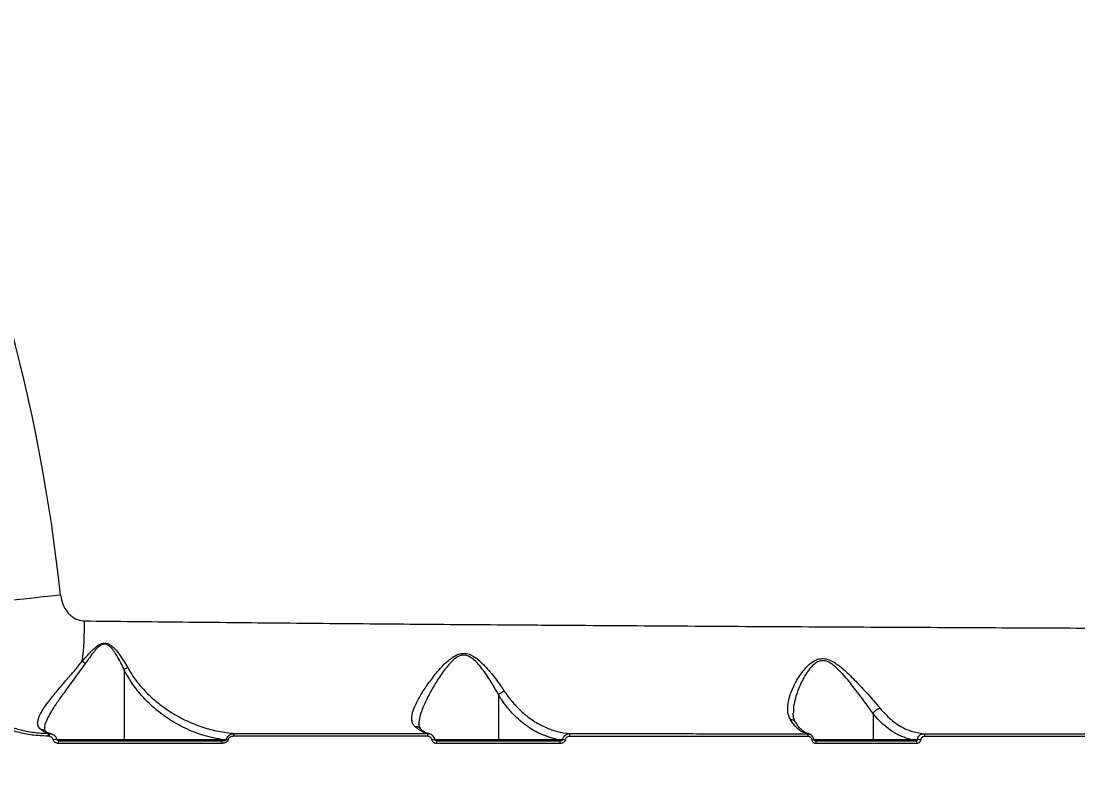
# Model space of a CAD drawing. Header units: millimetres. Extents: x -7098 to 6497, y -6127 to 5201.
# Drawn here: x -898.1 to -512, y 734.7 to 1010.4 of the extents above; entities that cross this region are included whole.
import ezdxf

# ---------------------------------------------------------------- set-up
doc = ezdxf.new("R2010")
doc.units = ezdxf.units.MM
doc.layers.add('DIKOM_ОБЪЕКТ', color=7, linetype='Continuous')
doc.layers.add('DIKOM_РАЗМЕР_ЗОНА', color=7, linetype='Continuous')
doc.styles.add('style1', font='arial.ttf', dxfattribs={"width": 0.8})
doc.dimstyles.new('1-50', dxfattribs={"dimtxt": 300, "dimasz": 200, "dimexe": 100, "dimexo": 0, "dimgap": 100, "dimtad": 1, "dimdec": 0, "dimtxsty": 'style1', "dimcen": 0, "dimclrd": 7, "dimclre": 7, "dimadec": 1, "dimazin": 2, "dimtfac": 1, "dimtdec": 0, "dimtmove": 1, "dimatfit": 3, "dimfxl": 0, "dimlwd": 25, "dimlwe": 18, "dimarcsym": 0})

# ---------------------------------------------------------------- blocks, each defined once
blk = doc.blocks.new('*D19')
at = {"layer": 'Defpoints', "color": 0, "transparency": 16777216}
for p in [(-3422.39, 1730.25), (4498.46, 1730.25), (-3422.39, -5447.23)]:
    blk.add_point(p, dxfattribs=at)
at = {"layer": 'DIKOM_РАЗМЕР_ЗОНА', "color": 7, "lineweight": 18, "transparency": 16777216}
for p, q in [((-3422.39, 1730.25), (-3422.39, -5547.23)), ((4498.46, 1730.25), (4498.46, -5547.23))]:
    blk.add_line(p, q, dxfattribs=at)
at = {"layer": 'DIKOM_РАЗМЕР_ЗОНА', "color": 7, "lineweight": 25, "transparency": 16777216}
blk.add_line((4298.46, -5447.23), (-3222.39, -5447.23), dxfattribs=at)
at = {"layer": 'DIKOM_РАЗМЕР_ЗОНА', "color": 7, "transparency": 16777216}
for points in [[(-3222.39, -5413.9), (-3222.39, -5480.57), (-3422.39, -5447.23)], [(4298.46, -5413.9), (4298.46, -5480.57), (4498.46, -5447.23)]]:
    blk.add_solid(points, dxfattribs=at)
at = {"layer": 'DIKOM_РАЗМЕР_ЗОНА', "color": 0, "transparency": 16777216, "insert": (538.03, -5194.06), "char_height": 300, "attachment_point": 5, "style": 'style1'}
blk.add_mtext('7900', dxfattribs=at)
blk = doc.blocks.new('*D20')
at = {"layer": 'Defpoints', "color": 0, "transparency": 16777216}
for p in [(-611.97, 3700.63), (-5926, -2746.55), (-167.79, -2746.55)]:
    blk.add_point(p, dxfattribs=at)
at = {"layer": 'DIKOM_РАЗМЕР_ЗОНА', "color": 7, "lineweight": 18, "transparency": 16777216}
for p, q in [((-611.97, 3700.63), (-6026, 3700.63)), ((-167.79, -2746.55), (-6026, -2746.55))]:
    blk.add_line(p, q, dxfattribs=at)
at = {"layer": 'DIKOM_РАЗМЕР_ЗОНА', "color": 7, "lineweight": 25, "transparency": 16777216}
blk.add_line((-5926, 3500.63), (-5926, -2546.55), dxfattribs=at)
at = {"layer": 'DIKOM_РАЗМЕР_ЗОНА', "color": 7, "transparency": 16777216}
for points in [[(-5959.34, 3500.63), (-5892.67, 3500.63), (-5926, 3700.63)], [(-5959.34, -2546.55), (-5892.67, -2546.55), (-5926, -2746.55)]]:
    blk.add_solid(points, dxfattribs=at)
at = {"layer": 'DIKOM_РАЗМЕР_ЗОНА', "color": 0, "transparency": 16777216, "insert": (-6179.18, 477.04), "char_height": 300, "attachment_point": 5, "rotation": 90, "style": 'style1'}
blk.add_mtext('6450', dxfattribs=at)
blk = doc.blocks.new('*D18')
at = {"layer": 'Defpoints', "color": 0, "transparency": 16777216}
for p in [(-621.7, 5200.63), (-6648, -4870.84), (-133.42, -4870.84)]:
    blk.add_point(p, dxfattribs=at)
at = {"layer": 'DIKOM_РАЗМЕР_ЗОНА', "color": 7, "lineweight": 18, "transparency": 16777216}
for p, q in [((-621.7, 5200.63), (-6748, 5200.63)), ((-133.42, -4870.84), (-6748, -4870.84))]:
    blk.add_line(p, q, dxfattribs=at)
at = {"layer": 'DIKOM_РАЗМЕР_ЗОНА', "color": 7, "lineweight": 25, "transparency": 16777216}
blk.add_line((-6648, 5000.63), (-6648, -4670.84), dxfattribs=at)
at = {"layer": 'DIKOM_РАЗМЕР_ЗОНА', "color": 7, "transparency": 16777216}
for points in [[(-6681.34, 5000.63), (-6614.67, 5000.63), (-6648, 5200.63)], [(-6681.34, -4670.84), (-6614.67, -4670.84), (-6648, -4870.84)]]:
    blk.add_solid(points, dxfattribs=at)
at = {"layer": 'DIKOM_РАЗМЕР_ЗОНА', "color": 0, "transparency": 16777216, "insert": (-6901.18, 458.27), "char_height": 300, "attachment_point": 5, "rotation": 90, "style": 'style1'}
blk.add_mtext('10100', dxfattribs=at)
blk = doc.blocks.new('*D17')
at = {"layer": 'Defpoints', "color": 0, "transparency": 16777216}
for p in [(-5422.39, 1752.13), (6497.47, 1509.82), (-5422.39, -6026.73)]:
    blk.add_point(p, dxfattribs=at)
at = {"layer": 'DIKOM_РАЗМЕР_ЗОНА', "color": 7, "lineweight": 18, "transparency": 16777216}
for p, q in [((-5422.39, 1752.13), (-5422.39, -6126.73)), ((6497.47, 1509.82), (6497.47, -6126.73))]:
    blk.add_line(p, q, dxfattribs=at)
at = {"layer": 'DIKOM_РАЗМЕР_ЗОНА', "color": 7, "lineweight": 25, "transparency": 16777216}
blk.add_line((6297.47, -6026.73), (-5222.39, -6026.73), dxfattribs=at)
at = {"layer": 'DIKOM_РАЗМЕР_ЗОНА', "color": 7, "transparency": 16777216}
for points in [[(-5222.39, -5993.4), (-5222.39, -6060.07), (-5422.39, -6026.73)], [(6297.47, -5993.4), (6297.47, -6060.07), (6497.47, -6026.73)]]:
    blk.add_solid(points, dxfattribs=at)
at = {"layer": 'DIKOM_РАЗМЕР_ЗОНА', "color": 0, "transparency": 16777216, "insert": (537.54, -5773.56), "char_height": 300, "attachment_point": 5, "style": 'style1'}
blk.add_mtext('11900', dxfattribs=at)

msp = doc.modelspace()

# ---------------------------------------------------------------- linework, layer by layer
at = {"layer": 'DIKOM_ОБЪЕКТ', "color": 7, "linetype": 'Continuous', "lineweight": 15}
for p, q in [((-860.42, 773.32), (-860.42, 747.99)), ((-723.61, 764.2), (-723.61, 747.99)), ((-586.8, 757.43), (-586.8, 747.99)), ((-752.75, 753.74), (-752.76, 753.45)), ((-887.81, 749.11), (-888.29, 749.16)), ((-887.96, 750.17), (-887.25, 750.1)), ((-885.15, 747.99), (-860.42, 747.99)), ((-860.42, 747.99), (-824.98, 747.99)), ((-747.01, 747.99), (-723.61, 747.99)), ((-723.61, 747.99), (-702.32, 747.99)), ((-608.53, 747.99), (-586.8, 747.99)), ((-586.8, 747.99), (-573.03, 747.99))]:
    msp.add_line(p, q, dxfattribs=at)
at = {"layer": 'DIKOM_ОБЪЕКТ', "color": 7, "linetype": 'Continuous', "lineweight": 15, "flags": 128}
for points in [[(-883.67, 800.67), (-887.26, 800.28), (-890.94, 799.89), (-894.7, 799.49), (-898.49, 799.08), (-902.29, 798.68), (-906.05, 798.27), (-909.74, 797.88), (-913.33, 797.5), (-916.79, 797.13), (-920.09, 796.77), (-923.18, 796.44), (-926.06, 796.14), (-928.68, 795.86), (-931.03, 795.6), (-933.08, 795.39)], [(-887.81, 749.11), (-887.77, 749.31), (-887.71, 749.51), (-887.65, 749.68), (-887.57, 749.84), (-887.49, 749.96), (-887.4, 750.05), (-887.32, 750.09), (-887.25, 750.1)], [(-568.37, 750.05), (-568.29, 750.02), (-568.22, 749.96), (-568.16, 749.87), (-568.1, 749.74), (-568.05, 749.6), (-568.02, 749.43), (-568, 749.25), (-567.99, 749.06)], [(-884.49, 746.48), (-884.48, 746.68), (-884.46, 746.86), (-884.43, 747.04), (-884.38, 747.19), (-884.33, 747.32), (-884.27, 747.41), (-884.2, 747.47), (-884.13, 747.49)], [(-607.99, 747.49), (-607.93, 747.47), (-607.87, 747.41), (-607.82, 747.32), (-607.77, 747.2), (-607.74, 747.05), (-607.71, 746.87), (-607.69, 746.69), (-607.68, 746.49)], [(-571.2, 747.49), (-571.12, 747.47), (-571.05, 747.41), (-570.98, 747.32), (-570.92, 747.2), (-570.87, 747.05), (-570.83, 746.87), (-570.81, 746.69), (-570.8, 746.49)]]:
    msp.add_lwpolyline(points, dxfattribs=at)
at = {"layer": 'DIKOM_ОБЪЕКТ', "color": 7, "linetype": 'Continuous', "lineweight": 15}
for centre, radius, start, end in [((-1526.29, 731.99), 646.28, 6.10022, 24.89978), ((-983.17, 789.89), 108.26, 352.9019, 0.7316), ((-899, 745.81), 38.53, 50.8275, 52.8535), ((-887.18, 749.35), 1.13, 133.7925, 189.6436), ((-818.66, 749.34), 1.67, 151.8573, 187.3889), ((-740.1, 749.32), 9.52, 175.3099, 181.3236), ((-700.76, 749.31), 3.22, 355.9941, 13.8589), ((-611.7, 749.27), 1.18, 349.9325, 41.7182), ((-884.93, 742.11), 5.84, 90.5527, 103.88), ((-860.87, 747.94), 0.454, 278.2557, 6.3698), ((-825.43, 747.94), 0.454, 278.2371, 6.3884), ((-823.52, 746.72), 1.37, 146.2122, 190.1105), ((-819.94, 766.12), 18.44, 260.2477, 262.0133), ((-739.37, 694.17), 54.28, 98.015, 99.0991), ((-735.66, 746.73), 10.7, 175.9685, 181.3283), ((-724.06, 747.94), 0.454, 278.2371, 6.3884), ((-702.77, 747.94), 0.454, 278.2557, 6.3698), ((-704.11, 746.74), 3.03, 355.3112, 14.3247), ((-706.73, 694.42), 53.91, 82.0497, 82.9619), ((-609.56, 751.97), 4.22, 276.243, 285.7646), ((-587.25, 747.94), 0.454, 278.2634, 6.3621), ((-573.49, 747.94), 0.454, 278.2634, 6.3621), ((-571.41, 734.93), 13.02, 81.0241, 86.153)]:
    msp.add_arc(centre, radius, start, end, dxfattribs=at)
for points, knots in [([(-1200.03, 993.48), (-1198.94, 994.13), (-1196.77, 995.45), (-1192.21, 998.21), (-1186.74, 1001.52), (-1180.28, 1005.43), (-1172.89, 1009.91), (-1164.57, 1014.95), (-1155.33, 1020.55), (-1145.19, 1026.69), (-1134.2, 1033.35), (-1122.41, 1040.5), (-1109.87, 1048.1), (-1096.61, 1056.14), (-1082.65, 1064.61), (-1068.01, 1073.49), (-1052.76, 1082.75), (-1036.96, 1092.34), (-1020.69, 1102.23), (-1003.99, 1112.38), (-986.87, 1122.8), (-969.37, 1133.44), (-951.56, 1144.29), (-933.53, 1155.28), (-915.35, 1166.37), (-897.06, 1177.53), (-878.7, 1188.75), (-860.3, 1200), (-841.93, 1211.25), (-823.68, 1222.44), (-805.62, 1233.52), (-789.15, 1243.65), (-774.22, 1252.84), (-765.31, 1258.33), (-760.85, 1261.08)], [0, 0, 0, 0, 0.031557, 0.063213, 0.09492, 0.126627, 0.158283, 0.189839, 0.221397, 0.253054, 0.284762, 0.31647, 0.348127, 0.379685, 0.411265, 0.442944, 0.474674, 0.506404, 0.538084, 0.569664, 0.601295, 0.633025, 0.664806, 0.696588, 0.728319, 0.75995, 0.791659, 0.823468, 0.855327, 0.887186, 0.918995, 0.950705, 0.975353, 1, 1, 1, 1]), ([(-1209.66, 923.41), (-1209.61, 923.44), (-1209.48, 923.52), (-1208.36, 924.19), (-1206.01, 925.6), (-1202.53, 927.69), (-1197.89, 930.48), (-1192.08, 933.97), (-1185.22, 938.09), (-1177.37, 942.81), (-1168.59, 948.09), (-1158.73, 954.01), (-1147.8, 960.58), (-1135.79, 967.79), (-1122.98, 975.49), (-1109.42, 983.64), (-1095.2, 992.18), (-1080.08, 1001.26), (-1064.08, 1010.88), (-1047.24, 1021), (-1030.12, 1031.29), (-1012.82, 1041.68), (-995.44, 1052.12), (-977.49, 1062.91), (-959, 1074.02), (-940.01, 1085.43), (-920.69, 1097.04), (-901.09, 1108.81), (-881.26, 1120.73), (-861.15, 1132.82), (-840.8, 1145.04), (-820.29, 1157.37), (-800.06, 1169.52), (-780.19, 1181.46), (-760.71, 1193.16), (-741.33, 1204.81), (-722.1, 1216.36), (-703.11, 1227.77), (-685.85, 1238.15), (-675.13, 1244.59), (-670.39, 1247.43)], [0, 0, 0, 0, 0.015651, 0.042167, 0.068704, 0.09522, 0.122506, 0.149814, 0.177101, 0.203617, 0.230153, 0.256669, 0.283955, 0.311263, 0.33855, 0.365066, 0.391602, 0.418118, 0.445404, 0.472713, 0.499999, 0.52556, 0.551139, 0.576701, 0.602949, 0.629218, 0.655467, 0.681983, 0.708519, 0.735035, 0.762322, 0.78963, 0.816916, 0.843432, 0.869969, 0.896485, 0.923771, 0.951079, 0.978366, 1, 1, 1, 1]), ([(-670.3, 1246.32), (-675.03, 1243.48), (-685.62, 1237.11), (-702.66, 1226.88), (-721.33, 1215.66), (-740.44, 1204.18), (-759.89, 1192.49), (-779.59, 1180.66), (-799.47, 1168.71), (-819.52, 1156.66), (-839.69, 1144.54), (-859.93, 1132.38), (-880.13, 1120.24), (-900.2, 1108.18), (-919.83, 1096.39), (-939, 1084.87), (-957.69, 1073.64), (-976.09, 1062.58), (-994.13, 1051.74), (-1011.71, 1041.18), (-1029.02, 1030.78), (-1045.98, 1020.59), (-1062.55, 1010.63), (-1078.48, 1001.06), (-1093.69, 991.92), (-1108.11, 983.26), (-1121.69, 975.1), (-1134.39, 967.47), (-1146.2, 960.37), (-1157.1, 953.82), (-1167.04, 947.85), (-1175.96, 942.49), (-1183.34, 938.05), (-1189.37, 934.43), (-1194.26, 931.49), (-1198.44, 928.98), (-1201.94, 926.88), (-1204.72, 925.21), (-1206.73, 924), (-1208.01, 923.23), (-1208.19, 923.12), (-1208.28, 923.07)], [0, 0, 0, 0, 0.021635, 0.048472, 0.075394, 0.102359, 0.129323, 0.156245, 0.183082, 0.209919, 0.236841, 0.263805, 0.29077, 0.317692, 0.344529, 0.370377, 0.3963, 0.422262, 0.448224, 0.474147, 0.499995, 0.526832, 0.553754, 0.580718, 0.607683, 0.634604, 0.661441, 0.688278, 0.7152, 0.742165, 0.769129, 0.796051, 0.822888, 0.844633, 0.866402, 0.88817, 0.909915, 0.932424, 0.954958, 0.977491, 1, 1, 1, 1]), ([(-883.67, 800.67), (-883.46, 799.53), (-883.04, 797.3), (-881.31, 794.41), (-878.94, 792.29), (-876.65, 791.38), (-875.29, 791.3), (-874.91, 791.28)], [0, 0, 0, 0, 0.238524, 0.471339, 0.696813, 0.91599, 1, 1, 1, 1]), ([(-874.91, 791.28), (-869.01, 791.21), (-857.2, 791.07), (-839.11, 790.88), (-820.8, 790.7), (-802.04, 790.52), (-782.86, 790.35), (-763.31, 790.18), (-743.7, 790.03), (-723.42, 789.87), (-702.51, 789.72), (-681.03, 789.58), (-659.69, 789.44), (-638.61, 789.31), (-617.87, 789.19), (-597.57, 789.08), (-577.74, 788.98), (-558.42, 788.88), (-539.64, 788.79), (-521.48, 788.71), (-504.02, 788.63), (-487.36, 788.56), (-471.51, 788.49), (-456.51, 788.43), (-442.36, 788.38), (-429.14, 788.33), (-416.91, 788.28), (-405.51, 788.24), (-395.05, 788.21), (-385.59, 788.17), (-377.36, 788.14), (-370.43, 788.12), (-364.69, 788.1), (-361.99, 788.09), (-360.64, 788.09)], [0, 0, 0, 0, 0.027767, 0.055566, 0.083366, 0.111133, 0.140038, 0.16898, 0.197923, 0.226828, 0.258638, 0.290548, 0.32251, 0.354472, 0.386382, 0.418191, 0.449895, 0.4817, 0.513556, 0.545411, 0.577215, 0.608919, 0.640547, 0.672276, 0.704055, 0.735834, 0.767563, 0.799191, 0.832594, 0.866026, 0.899429, 0.932943, 0.966486, 1, 1, 1, 1]), ([(-875.74, 776.52), (-874.49, 777.96), (-872.77, 779.97), (-870.38, 782.1), (-868.94, 782.97), (-867.67, 783.25), (-866.47, 783.07), (-865.1, 782.29), (-863.7, 780.96), (-861.55, 778.26), (-860.2, 775.99), (-859.21, 774.31)], [0, 0, 0, 0, 0.231117, 0.319667, 0.391402, 0.436698, 0.482219, 0.545665, 0.639716, 0.734233, 1, 1, 1, 1]), ([(-860.42, 773.33), (-860.42, 773.33), (-861.17, 775.12), (-862.41, 777.49), (-864.23, 780.37), (-865.42, 781.78), (-866.61, 782.63), (-867.67, 782.84), (-868.79, 782.52), (-870.03, 781.58), (-872.11, 779.3), (-873.59, 777.2), (-874.66, 775.68)], [0, 0, 0, 0, 0.000318, 0.27422, 0.369143, 0.463549, 0.523549, 0.564866, 0.606182, 0.67473, 0.763017, 1, 1, 1, 1]), ([(-888.29, 749.16), (-890.21, 749.24), (-893.91, 749.4), (-899.27, 750.52), (-904.32, 752.18), (-909.16, 754.46), (-913.71, 757.33), (-917.93, 760.74), (-921.78, 764.64), (-925.18, 769.01), (-928.16, 773.74), (-929.74, 777.17), (-930.52, 778.88)], [0, 0, 0, 0, 0.107082, 0.20597, 0.305184, 0.404075, 0.503336, 0.602914, 0.702178, 0.801346, 0.900832, 1, 1, 1, 1]), ([(-929.28, 779.33), (-928.51, 777.65), (-926.97, 774.29), (-924.05, 769.64), (-920.72, 765.36), (-916.96, 761.53), (-912.83, 758.18), (-908.37, 755.37), (-903.64, 753.13), (-898.7, 751.5), (-893.46, 750.4), (-889.84, 750.25), (-887.96, 750.17)], [0, 0, 0, 0, 0.09928, 0.198875, 0.298154, 0.397422, 0.497008, 0.596272, 0.695088, 0.794222, 0.893033, 1, 1, 1, 1]), ([(-890.88, 751.55), (-891.29, 751.98), (-892, 752.73), (-892.09, 754.24), (-891.71, 755.89), (-890.75, 757.88), (-889.16, 760.35), (-886.97, 763.23), (-884.31, 766.42), (-881.49, 769.72), (-878.61, 773.06), (-876.69, 775.37), (-875.74, 776.52)], [0, 0, 0, 0, 0.10449, 0.183387, 0.262338, 0.355837, 0.44942, 0.563194, 0.677081, 0.784509, 0.892409, 1, 1, 1, 1]), ([(-754.15, 752.6), (-754.43, 752.92), (-755, 753.57), (-755.36, 754.84), (-755.36, 756.53), (-754.81, 758.71), (-753.52, 761.68), (-751.47, 765.27), (-748.65, 769.34), (-745.47, 773.44), (-742.3, 776.68), (-739.49, 778.69), (-737.33, 779.47), (-735.31, 779.45), (-733.31, 778.67), (-731.44, 777.41), (-728.78, 775.02), (-725.62, 771.46), (-723.1, 767.98), (-721.85, 766.11), (-721.6, 765.72)], [0, 0, 0, 0, 0.039972, 0.083838, 0.127732, 0.188934, 0.250231, 0.335039, 0.419982, 0.502436, 0.584611, 0.629741, 0.658081, 0.686912, 0.717999, 0.753287, 0.788721, 0.882243, 0.975869, 1, 1, 1, 1]), ([(-723.61, 764.21), (-723.61, 764.21), (-723.83, 764.62), (-724.89, 766.59), (-727.09, 770.22), (-729.75, 774.02), (-732.09, 776.58), (-733.67, 777.93), (-735.33, 778.74), (-736.54, 778.81), (-737.63, 778.61), (-739.12, 777.95), (-740.88, 776.39), (-742.61, 774.41), (-744.66, 771.65), (-746.98, 768.07), (-749.4, 763.74), (-751.19, 759.95), (-752.29, 756.79), (-752.77, 754.84), (-752.76, 753.92), (-752.75, 753.74)], [0, 0, 0, 0, 0.000101, 0.027783, 0.133911, 0.242361, 0.280948, 0.320249, 0.352584, 0.376391, 0.381841, 0.411221, 0.460278, 0.506585, 0.55295, 0.647911, 0.744791, 0.84378, 0.912943, 0.983751, 1, 1, 1, 1]), ([(-616.94, 755.16), (-617.18, 755.62), (-617.66, 756.54), (-618.06, 758.48), (-617.98, 761.02), (-617.1, 764.52), (-615.36, 768.57), (-612.89, 772.43), (-610.24, 775.39), (-607.86, 777.05), (-605.5, 777.65), (-603.08, 777.29), (-600.37, 775.83), (-597.53, 773.59), (-594.17, 770.35), (-590.46, 766.49), (-586.93, 762.55), (-585.04, 760.29), (-584.25, 759.35)], [0, 0, 0, 0, 0.040431, 0.080884, 0.150957, 0.221147, 0.313921, 0.406691, 0.468098, 0.518439, 0.550939, 0.585739, 0.630831, 0.689217, 0.74783, 0.84126, 0.934579, 1, 1, 1, 1]), ([(-586.8, 757.44), (-586.8, 757.44), (-587.48, 758.39), (-589.2, 760.85), (-592.3, 764.96), (-595.51, 769.07), (-598.48, 772.5), (-600.9, 774.89), (-603.16, 776.39), (-604.66, 776.74), (-605.89, 776.73), (-607.05, 776.37), (-608.29, 775.52), (-609.8, 774.07), (-611.77, 771.31), (-613.85, 767.2), (-615.27, 762.98), (-615.96, 759.73), (-615.92, 758.15), (-615.9, 757.59)], [0, 0, 0, 0, 0.000066, 0.075318, 0.181579, 0.29079, 0.356069, 0.422496, 0.470549, 0.498082, 0.506219, 0.539612, 0.566413, 0.593984, 0.662833, 0.768223, 0.876259, 0.956186, 1, 1, 1, 1]), ([(-874.66, 775.68), (-875.95, 773.87), (-878.55, 770.22), (-882.04, 765.54), (-884.89, 761.56), (-886.9, 758.53), (-888.4, 755.87), (-889.25, 753.79), (-889.63, 752.38), (-889.57, 751.78), (-889.55, 751.64)], [0, 0, 0, 0, 0.193183, 0.391346, 0.526099, 0.663889, 0.772568, 0.883942, 0.973741, 1, 1, 1, 1]), ([(-860.42, 773.33), (-860.25, 773.51), (-859.96, 773.83), (-859.49, 774.15), (-859.25, 774.29), (-859.21, 774.31)], [0, 0, 0, 0, 0.49952, 0.920631, 1, 1, 1, 1]), ([(-860.42, 773.32), (-860.42, 773.32), (-860.42, 773.33), (-860.42, 773.33), (-860.42, 773.33), (-860.42, 773.33)], [0, 0, 0, 0, 0.395533, 0.788874, 1, 1, 1, 1]), ([(-824.98, 747.99), (-827.36, 748.46), (-832.11, 749.42), (-838.72, 752.17), (-844.3, 755.41), (-848.89, 758.85), (-852.82, 762.49), (-856.03, 766.26), (-858.56, 769.89), (-859.8, 772.18), (-860.42, 773.32)], [0, 0, 0, 0, 0.180142, 0.360268, 0.513484, 0.627817, 0.742324, 0.856428, 0.928235, 1, 1, 1, 1]), ([(-859.21, 774.31), (-858.57, 773.23), (-857.3, 771.06), (-854.7, 767.64), (-851.42, 764.09), (-847.41, 760.67), (-842.74, 757.44), (-837.51, 754.62), (-831.73, 752.36), (-825.96, 750.79), (-822.07, 750.35), (-820.13, 750.13)], [0, 0, 0, 0, 0.066132, 0.132305, 0.238336, 0.344732, 0.450976, 0.593956, 0.729224, 0.864721, 1, 1, 1, 1]), ([(-723.61, 764.21), (-723.46, 764.4), (-723.16, 764.79), (-722.48, 765.31), (-721.94, 765.59), (-721.64, 765.71), (-721.6, 765.72)], [0, 0, 0, 0, 0.315758, 0.631449, 0.94377, 1, 1, 1, 1]), ([(-721.6, 765.72), (-721.22, 765.15), (-719.98, 763.29), (-717.66, 760.47), (-714.59, 757.48), (-711.14, 754.83), (-707.31, 752.64), (-703.14, 751.03), (-699.88, 750.31), (-698.04, 750.12), (-697.63, 750.08)], [0, 0, 0, 0, 0.06012, 0.196236, 0.332816, 0.469063, 0.630327, 0.792114, 0.953431, 1, 1, 1, 1]), ([(-723.61, 764.2), (-723.61, 764.2), (-723.61, 764.2), (-723.61, 764.21), (-723.61, 764.21), (-723.61, 764.21)], [0, 0, 0, 0, 0.422432, 0.785133, 1, 1, 1, 1]), ([(-702.32, 747.99), (-704.18, 748.48), (-707.01, 749.23), (-710.65, 751.11), (-714.12, 753.33), (-717.39, 756.14), (-720.37, 759.5), (-722.2, 761.95), (-723.23, 763.59), (-723.61, 764.2)], [0, 0, 0, 0, 0.23554, 0.356037, 0.476527, 0.701655, 0.817293, 0.932917, 1, 1, 1, 1]), ([(-615.16, 754.31), (-615.2, 754.36), (-615.47, 754.73), (-615.75, 755.57), (-615.98, 756.62), (-615.96, 757.37), (-615.96, 757.59)], [0, 0, 0, 0, 0.064362, 0.446272, 0.839088, 1, 1, 1, 1]), ([(-586.8, 757.44), (-586.67, 757.66), (-586.4, 758.1), (-585.77, 758.68), (-585.07, 759.11), (-584.55, 759.3), (-584.29, 759.35), (-584.25, 759.35)], [0, 0, 0, 0, 0.243975, 0.487997, 0.732001, 0.957104, 1, 1, 1, 1]), ([(-586.8, 757.43), (-586.8, 757.44), (-586.8, 757.44), (-586.8, 757.44), (-586.8, 757.44), (-586.8, 757.44)], [0, 0, 0, 0, 0.493294, 0.909634, 1, 1, 1, 1]), ([(-573.03, 747.99), (-574.13, 748.3), (-576.34, 748.94), (-579.34, 750.54), (-582.04, 752.48), (-584.5, 754.69), (-586.02, 756.5), (-586.8, 757.43)], [0, 0, 0, 0, 0.219899, 0.442775, 0.623672, 0.806258, 1, 1, 1, 1]), ([(-584.25, 759.35), (-583.49, 758.47), (-582.03, 756.78), (-579.65, 754.69), (-576.67, 752.61), (-572.91, 750.77), (-569.9, 750.29), (-568.37, 750.05)], [0, 0, 0, 0, 0.164793, 0.31844, 0.473519, 0.733309, 1, 1, 1, 1]), ([(-752.18, 752.11), (-752.21, 752.14), (-752.41, 752.31), (-752.55, 752.62), (-752.72, 753.08), (-752.72, 753.55), (-752.72, 753.74)], [0, 0, 0, 0, 0.06795, 0.414886, 0.764412, 1, 1, 1, 1]), ([(-615.21, 754.33), (-615.21, 754.33), (-615.3, 754.56), (-615.7, 754.86), (-616.26, 755.11), (-616.71, 755.17), (-616.9, 755.17), (-616.94, 755.16)], [0, 0, 0, 0, 0.014541, 0.375736, 0.736892, 0.939825, 1, 1, 1, 1]), ([(-610.81, 750.06), (-611.45, 750.24), (-612.75, 750.61), (-614.65, 752.11), (-616.04, 753.77), (-616.78, 754.92), (-616.94, 755.16)], [0, 0, 0, 0, 0.299162, 0.603988, 0.91635, 1, 1, 1, 1]), ([(-610.42, 750.11), (-610.49, 750.12), (-610.8, 750.14), (-611.41, 750.4), (-612.29, 750.93), (-613.24, 751.77), (-614.22, 752.88), (-614.87, 753.86), (-615.19, 754.33)], [0, 0, 0, 0, 0.057523, 0.252825, 0.436012, 0.630727, 0.819488, 1, 1, 1, 1]), ([(-889.44, 751.14), (-889.46, 751.16), (-889.65, 751.36), (-890.12, 751.51), (-890.61, 751.57), (-890.84, 751.56), (-890.88, 751.55)], [0, 0, 0, 0, 0.05421, 0.55507, 0.920601, 1, 1, 1, 1]), ([(-887.96, 750.17), (-888.51, 750.32), (-889.5, 750.6), (-890.46, 751.26), (-890.88, 751.55)], [0, 0, 0, 0, 0.562396, 1, 1, 1, 1]), ([(-889.35, 751.13), (-889.38, 751.15), (-889.53, 751.24), (-889.54, 751.34), (-889.6, 751.35), (-889.6, 751.57), (-889.59, 751.64)], [0, 0, 0, 0, 0.082507, 0.406173, 0.807913, 1, 1, 1, 1]), ([(-887.31, 750.12), (-887.34, 750.12), (-887.63, 750.16), (-888.23, 750.4), (-888.91, 750.74), (-889.32, 751.09), (-889.41, 751.16)], [0, 0, 0, 0, 0.046882, 0.482874, 0.88784, 1, 1, 1, 1]), ([(-886.33, 747.78), (-886.37, 747.93), (-886.45, 748.22), (-886.79, 748.63), (-887.25, 748.95), (-887.64, 749.06), (-887.81, 749.11)], [0, 0, 0, 0, 0.209683, 0.418115, 0.72986, 1, 1, 1, 1]), ([(-887.25, 750.1), (-886.98, 750.02), (-886.39, 749.85), (-885.7, 749.32), (-885.21, 748.64), (-885.1, 748.16), (-885.04, 747.92)], [0, 0, 0, 0, 0.254302, 0.558666, 0.773472, 1, 1, 1, 1]), ([(-823.06, 747.95), (-823.05, 748.03), (-823, 748.3), (-822.8, 748.78), (-822.36, 749.33), (-821.59, 749.85), (-820.8, 750.09), (-820.26, 750.12), (-820.13, 750.13)], [0, 0, 0, 0, 0.063561, 0.205932, 0.38674, 0.593825, 0.897717, 1, 1, 1, 1]), ([(-820.31, 749.13), (-820.71, 749.09), (-821.3, 749.04), (-821.97, 748.69), (-822.31, 748.36), (-822.46, 748.07), (-822.49, 747.91), (-822.5, 747.86)], [0, 0, 0, 0, 0.438532, 0.648665, 0.81925, 0.945204, 1, 1, 1, 1]), ([(-749.61, 749.1), (-755.52, 749.1), (-767.35, 749.11), (-785.06, 749.11), (-802.75, 749.12), (-814.46, 749.12), (-820.31, 749.13)], [0, 0, 0, 0, 0.2491, 0.498199, 0.749099, 1, 1, 1, 1]), ([(-820.13, 750.13), (-814.33, 750.12), (-802.73, 750.12), (-785.13, 750.11), (-767.41, 750.1), (-755.52, 750.1), (-749.58, 750.1)], [0, 0, 0, 0, 0.249099, 0.498198, 0.7491, 1, 1, 1, 1]), ([(-752.38, 752.01), (-752.46, 752.1), (-752.71, 752.38), (-753.29, 752.6), (-753.83, 752.64), (-754.11, 752.61), (-754.15, 752.6)], [0, 0, 0, 0, 0.189558, 0.58268, 0.936593, 1, 1, 1, 1]), ([(-749.58, 750.1), (-750.3, 750.29), (-751.85, 750.71), (-753.35, 751.94), (-754.15, 752.6)], [0, 0, 0, 0, 0.460491, 1, 1, 1, 1]), ([(-749.07, 750.07), (-749.13, 750.07), (-749.48, 750.1), (-750.14, 750.37), (-751.12, 750.94), (-751.86, 751.5), (-752.29, 751.98), (-752.35, 752.04)], [0, 0, 0, 0, 0.064009, 0.366929, 0.650133, 0.951308, 1, 1, 1, 1]), ([(-747.96, 747.77), (-748, 747.94), (-748.08, 748.26), (-748.41, 748.66), (-748.85, 748.96), (-749.28, 749.09), (-749.54, 749.1), (-749.61, 749.1)], [0, 0, 0, 0, 0.216883, 0.433427, 0.661996, 0.9081, 1, 1, 1, 1]), ([(-749.58, 750.1), (-749.47, 750.1), (-749.28, 750.1), (-749.11, 750.04), (-749.04, 750.02)], [0, 0, 0, 0, 0.597601, 1, 1, 1, 1]), ([(-746.95, 747.93), (-746.95, 747.95), (-746.97, 748.27), (-747.23, 748.84), (-747.79, 749.49), (-748.43, 749.91), (-748.88, 749.98), (-749.04, 750.01)], [0, 0, 0, 0, 0.028085, 0.298029, 0.569323, 0.846969, 1, 1, 1, 1]), ([(-700.12, 747.93), (-700.12, 747.98), (-700.07, 748.26), (-699.89, 748.77), (-699.41, 749.41), (-698.7, 749.89), (-698.06, 750.07), (-697.69, 750.08), (-697.63, 750.08)], [0, 0, 0, 0, 0.039511, 0.232614, 0.443748, 0.686724, 0.947945, 1, 1, 1, 1]), ([(-697.55, 749.09), (-697.8, 749.06), (-698.25, 749.02), (-698.78, 748.7), (-699.11, 748.33), (-699.24, 748.02), (-699.27, 747.85), (-699.27, 747.82)], [0, 0, 0, 0, 0.327727, 0.573918, 0.779672, 0.962785, 1, 1, 1, 1]), ([(-697.63, 750.08), (-690.32, 750.08), (-675.7, 750.08), (-653.89, 750.07), (-632.2, 750.07), (-617.94, 750.06), (-610.81, 750.06)], [0, 0, 0, 0, 0.248596, 0.497192, 0.748596, 1, 1, 1, 1]), ([(-610.53, 749.07), (-617.6, 749.07), (-631.72, 749.07), (-653.38, 749.08), (-675.32, 749.08), (-690.14, 749.08), (-697.55, 749.09)], [0, 0, 0, 0, 0.248598, 0.497193, 0.748595, 1, 1, 1, 1]), ([(-610.81, 750.06), (-610.75, 750.06), (-610.53, 750.06), (-610.31, 749.98), (-610.15, 749.93)], [0, 0, 0, 0, 0.262846, 1, 1, 1, 1]), ([(-609.11, 747.78), (-609.14, 747.94), (-609.22, 748.27), (-609.53, 748.68), (-609.94, 748.97), (-610.3, 749.06), (-610.5, 749.07), (-610.53, 749.07)], [0, 0, 0, 0, 0.236376, 0.472901, 0.709888, 0.946856, 1, 1, 1, 1]), ([(-608.43, 747.91), (-608.43, 747.96), (-608.46, 748.3), (-608.73, 748.91), (-609.31, 749.6), (-609.86, 749.84), (-610.13, 749.95)], [0, 0, 0, 0, 0.051357, 0.367468, 0.686347, 1, 1, 1, 1]), ([(-570.54, 747.92), (-570.53, 747.96), (-570.49, 748.27), (-570.29, 748.84), (-569.8, 749.5), (-569.13, 749.96), (-568.62, 750.02), (-568.37, 750.05)], [0, 0, 0, 0, 0.033362, 0.26644, 0.508279, 0.755278, 1, 1, 1, 1]), ([(-567.99, 749.06), (-568.15, 749.04), (-568.48, 749.01), (-568.91, 748.74), (-569.23, 748.35), (-569.35, 748), (-569.38, 747.81), (-569.38, 747.79)], [0, 0, 0, 0, 0.247855, 0.495896, 0.736426, 0.967009, 1, 1, 1, 1]), ([(-568.37, 750.05), (-562.14, 750.05), (-549.67, 750.05), (-531.47, 750.05), (-513.69, 750.04), (-499.18, 750.04), (-490.7, 750.04), (-487.83, 750.04)], [0, 0, 0, 0, 0.220311, 0.440622, 0.663084, 0.885546, 1, 1, 1, 1]), ([(-487.26, 749.05), (-490.15, 749.05), (-498.59, 749.05), (-513.02, 749.05), (-530.78, 749.06), (-549.07, 749.06), (-561.68, 749.06), (-567.99, 749.06)], [0, 0, 0, 0, 0.114455, 0.334765, 0.555076, 0.777538, 1, 1, 1, 1]), ([(-884.49, 746.48), (-884.55, 746.48), (-884.87, 746.49), (-885.39, 746.62), (-885.89, 746.96), (-886.21, 747.35), (-886.29, 747.63), (-886.33, 747.78)], [0, 0, 0, 0, 0.084328, 0.40267, 0.651864, 0.825526, 1, 1, 1, 1]), ([(-884.21, 747.52), (-884.31, 747.52), (-884.54, 747.52), (-884.81, 747.67), (-884.94, 747.83), (-884.98, 747.92), (-884.99, 747.97), (-884.99, 748), (-884.99, 748.01)], [0, 0, 0, 0, 0.306536, 0.686608, 0.866562, 0.944311, 0.973063, 1, 1, 1, 1]), ([(-824.87, 746.48), (-825.52, 746.48), (-828.78, 746.48), (-837.23, 746.48), (-850.14, 746.48), (-866.82, 746.48), (-878.16, 746.48), (-884.49, 746.48)], [0, 0, 0, 0, 0.032159, 0.160794, 0.418283, 0.675774, 1, 1, 1, 1]), ([(-884.13, 747.49), (-879.29, 747.49), (-869.6, 747.49), (-854.8, 747.49), (-839.83, 747.49), (-829.72, 747.49), (-824.66, 747.49)], [0, 0, 0, 0, 0.249312, 0.498628, 0.749313, 1, 1, 1, 1]), ([(-824.98, 747.99), (-824.77, 747.98), (-824.13, 747.97), (-823.49, 747.95), (-823.06, 747.95)], [0, 0, 0, 0, 0.332027, 1, 1, 1, 1]), ([(-822.5, 747.86), (-822.51, 747.8), (-822.55, 747.63), (-822.71, 747.32), (-823.09, 746.96), (-823.81, 746.58), (-824.45, 746.52), (-824.87, 746.48)], [0, 0, 0, 0, 0.055538, 0.1784, 0.349554, 0.57288, 1, 1, 1, 1]), ([(-824.66, 747.49), (-824.38, 747.5), (-823.97, 747.51), (-823.48, 747.64), (-823.23, 747.75), (-823.1, 747.86), (-823.07, 747.93), (-823.06, 747.95)], [0, 0, 0, 0, 0.493859, 0.730833, 0.885455, 0.970092, 1, 1, 1, 1]), ([(-746.36, 746.49), (-746.42, 746.49), (-746.67, 746.5), (-747.08, 746.62), (-747.51, 746.9), (-747.83, 747.3), (-747.91, 747.61), (-747.96, 747.77)], [0, 0, 0, 0, 0.091869, 0.335521, 0.56307, 0.781419, 1, 1, 1, 1]), ([(-746.38, 747.5), (-746.42, 747.5), (-746.56, 747.5), (-746.74, 747.6), (-746.88, 747.75), (-746.93, 747.86), (-746.94, 747.92), (-746.94, 747.93)], [0, 0, 0, 0, 0.180235, 0.518171, 0.769246, 0.97344, 1, 1, 1, 1]), ([(-701.09, 746.49), (-701.75, 746.49), (-705.07, 746.49), (-714.26, 746.49), (-728.7, 746.49), (-740.47, 746.49), (-746.36, 746.49)], [0, 0, 0, 0, 0.044138, 0.220711, 0.610014, 1, 1, 1, 1]), ([(-746.33, 747.49), (-738.81, 747.49), (-723.74, 747.49), (-708.7, 747.49), (-701.17, 747.49)], [0, 0, 0, 0, 0.499273, 1, 1, 1, 1]), ([(-702.32, 747.99), (-702.1, 747.98), (-701.38, 747.96), (-700.64, 747.94), (-700.12, 747.93)], [0, 0, 0, 0, 0.291267, 1, 1, 1, 1]), ([(-701.17, 747.49), (-701.03, 747.49), (-700.77, 747.51), (-700.45, 747.61), (-700.26, 747.72), (-700.17, 747.83), (-700.14, 747.89), (-700.13, 747.92), (-700.12, 747.93)], [0, 0, 0, 0, 0.369416, 0.644482, 0.837209, 0.927029, 0.971214, 1, 1, 1, 1]), ([(-699.27, 747.82), (-699.28, 747.78), (-699.31, 747.6), (-699.45, 747.27), (-699.81, 746.88), (-700.37, 746.56), (-700.83, 746.51), (-701.09, 746.49)], [0, 0, 0, 0, 0.044108, 0.224566, 0.433811, 0.687502, 1, 1, 1, 1]), ([(-607.68, 746.49), (-607.72, 746.49), (-607.92, 746.5), (-608.27, 746.59), (-608.68, 746.88), (-608.99, 747.28), (-609.07, 747.61), (-609.11, 747.78)], [0, 0, 0, 0, 0.054596, 0.291342, 0.527792, 0.763963, 1, 1, 1, 1]), ([(-608, 747.5), (-608.05, 747.5), (-608.15, 747.51), (-608.28, 747.61), (-608.37, 747.74), (-608.41, 747.85), (-608.42, 747.9), (-608.42, 747.91)], [0, 0, 0, 0, 0.304479, 0.562796, 0.78156, 0.981371, 1, 1, 1, 1]), ([(-607.99, 747.49), (-601.79, 747.49), (-589.36, 747.49), (-577.26, 747.49), (-571.2, 747.49)], [0, 0, 0, 0, 0.49945, 1, 1, 1, 1]), ([(-570.8, 746.49), (-571.42, 746.49), (-574.48, 746.49), (-582.09, 746.49), (-593.74, 746.49), (-603.03, 746.49), (-607.68, 746.49)], [0, 0, 0, 0, 0.050768, 0.253848, 0.626695, 1, 1, 1, 1]), ([(-573.03, 747.99), (-572.82, 747.98), (-571.99, 747.95), (-571.16, 747.93), (-570.54, 747.92)], [0, 0, 0, 0, 0.256361, 1, 1, 1, 1]), ([(-571.2, 747.49), (-571.12, 747.49), (-570.97, 747.5), (-570.77, 747.59), (-570.62, 747.72), (-570.56, 747.83), (-570.54, 747.89), (-570.54, 747.91), (-570.54, 747.92)], [0, 0, 0, 0, 0.2726, 0.532616, 0.766709, 0.93195, 0.974089, 1, 1, 1, 1]), ([(-569.38, 747.79), (-569.39, 747.77), (-569.41, 747.58), (-569.54, 747.23), (-569.86, 746.82), (-570.3, 746.55), (-570.64, 746.51), (-570.8, 746.49)], [0, 0, 0, 0, 0.029912, 0.261762, 0.503935, 0.752023, 1, 1, 1, 1])]:
    msp.add_open_spline(points, degree=3, knots=knots, dxfattribs=at)

# ---------------------------------------------------------------- dimensions: what is measured, and where the dimension line sits
at = {"layer": 'DIKOM_РАЗМЕР_ЗОНА'}
for base, p1, p2, text, picture, middle in [((-6648, -4870.84), (-621.7, 5200.63), (-133.42, -4870.84), '10100', '*D18', (-6648, 458.27)), ((-5926, -2746.55), (-611.97, 3700.63), (-167.79, -2746.55), '6450', '*D20', (-5926, 477.04))]:
    dim = msp.add_linear_dim(base=base, p1=p1, p2=p2, angle=90, text=text, dimstyle='1-50', override={"dimscale": 1, "dimtix": 0, "dimtofl": 1, "dimtmove": 1, "dimatfit": 3}, dxfattribs=at)
    dim.commit()
    dim.dimension.update_dxf_attribs({"geometry": picture, "text_midpoint": middle, "dimtype": 160})
for base, p1, p2, text, picture, middle in [((-5422.39, -6026.73), (6497.47, 1509.82), (-5422.39, 1752.13), '11900', '*D17', (537.54, -6026.73)), ((-3422.39, -5447.23), (4498.46, 1730.25), (-3422.39, 1730.25), '7900', '*D19', (538.03, -5447.23))]:
    dim = msp.add_linear_dim(base=base, p1=p1, p2=p2, text=text, dimstyle='1-50', override={"dimscale": 1, "dimtix": 0, "dimtofl": 1, "dimtmove": 1, "dimatfit": 3}, dxfattribs=at)
    dim.commit()
    dim.dimension.update_dxf_attribs({"geometry": picture, "text_midpoint": middle, "dimtype": 160})

doc.saveas('drawing.dxf')
